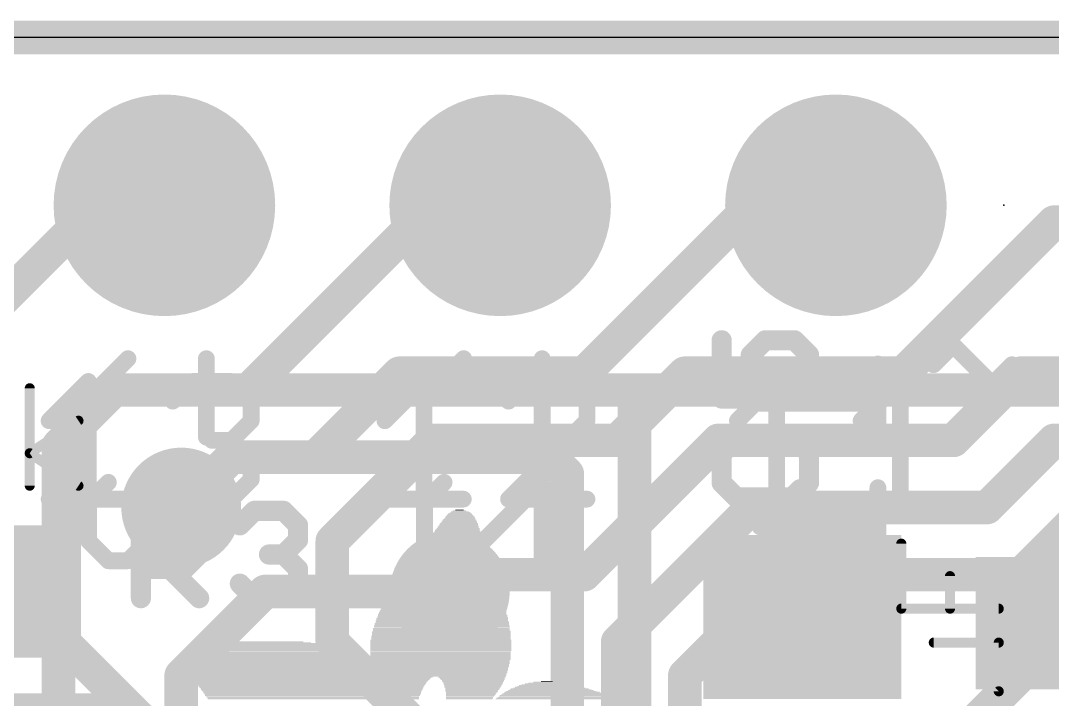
# Model space of a CAD drawing. Extents: x -4.5 to 52.1, y -1.8 to 26.3.
# Drawn here: x 23.04 to 30.85, y 17.85 to 22.99 of the extents above; entities that cross this region are included whole.
import ezdxf

# ---------------------------------------------------------------- set-up
doc = ezdxf.new("R2010")
doc.units = 0
for name, color, linetype in [('1', 12, 'CONTINUOUS'), ('16', 132, 'CONTINUOUS'), ('17', 110, 'CONTINUOUS'), ('18', 110, 'CONTINUOUS'), ('20', 53, 'CONTINUOUS'), ('21', 40, 'CONTINUOUS'), ('22', 6, 'CONTINUOUS'), ('23', 40, 'CONTINUOUS'), ('25', 253, 'CONTINUOUS'), ('27', 253, 'CONTINUOUS')]:
    doc.layers.add(name, color=color, linetype=linetype)

# ---------------------------------------------------------------- blocks, each defined once
blk = doc.blocks.new('RECT')
blk.add_solid([(-0.5, -0.5), (0.5, -0.5), (-0.5, 0.5), (0.5, 0.5)])
blk = doc.blocks.new('ROUNDP')
at = {"const_width": 0.5}
blk.add_lwpolyline([(0, -0.25, 1), (0, 0.25, 1), (0, -0.25)], format="xyb", dxfattribs=at)
blk = doc.blocks.new('ROUNDV')
at = {"const_width": 0.5}
blk.add_lwpolyline([(0, -0.25, 1), (0, 0.25, 1), (0, -0.25)], format="xyb", dxfattribs=at)

msp = doc.modelspace()

# ---------------------------------------------------------------- linework, layer by layer
at = {"layer": '1', "const_width": 0.254}
for points in [[(48.26, 22.86), (0, 22.86)], [(23.329, 19.773), (23.749, 20.193)], [(23.749, 20.193), (27.686, 20.193)], [(27.686, 20.193), (27.686, 15.875)], [(27.686, 20.193), (33.655, 20.193)], [(23.329, 18.669), (23.329, 19.773)], [(24.638, 19.685), (24.257, 19.304)], [(27.051, 19.685), (24.638, 19.685)], [(27.178, 19.558), (27.051, 19.685)], [(27.178, 15.621), (27.178, 19.558)], [(22.948, 18.669), (23.329, 18.669)], [(23.329, 18.669), (23.329, 17.399)], [(24.257, 18.034), (24.892, 18.669)], [(24.892, 18.669), (26.289, 18.669)], [(24.257, 17.018), (24.257, 18.034)]]:
    msp.add_lwpolyline(points, dxfattribs=at)
at = {"layer": '1', "const_width": 0.127}
for points in [[(23.749, 20.2565, 1), (23.749, 20.1295)], [(23.7939, 20.1481, 1), (23.7041, 20.2379)], [(27.7495, 20.193, 1), (27.6225, 20.193)], [(27.686, 20.2565, 1), (27.686, 20.1295)], [(27.686, 20.1295, 1), (27.686, 20.2565)], [(23.3925, 19.773, 1), (23.2655, 19.773)], [(23.2841, 19.8179, 1), (23.3739, 19.7281)], [(24.638, 19.7485, 1), (24.638, 19.6215)], [(24.6829, 19.6401, 1), (24.5931, 19.7299)], [(27.0959, 19.7299, 1), (27.0061, 19.6401)], [(27.051, 19.6215, 1), (27.051, 19.7485)], [(27.2415, 19.558, 1), (27.1145, 19.558)], [(27.1331, 19.5131, 1), (27.2229, 19.6029)], [(24.2121, 19.3489, 1), (24.3019, 19.2591)], [(23.3925, 18.669, 1), (23.2655, 18.669)], [(23.2655, 18.669, 1), (23.3925, 18.669)], [(23.329, 18.6055, 1), (23.329, 18.7325)], [(24.892, 18.7325, 1), (24.892, 18.6055)], [(24.9369, 18.6241, 1), (24.8471, 18.7139)], [(26.289, 18.6055, 1), (26.289, 18.7325)], [(24.3205, 18.034, 1), (24.1935, 18.034)], [(24.2121, 18.0789, 1), (24.3019, 17.9891)]]:
    msp.add_lwpolyline(points, format="xyb", dxfattribs=at)
at = {"layer": '16', "const_width": 0.254}
for points in [[(0, 22.86), (48.26, 22.86)], [(22.098, 20.066), (23.622, 21.59)], [(23.622, 21.59), (24.13, 21.59)], [(26.162, 21.59), (24.765, 20.193)], [(26.67, 21.59), (26.162, 21.59)], [(27.305, 20.32), (28.575, 21.59)], [(28.575, 21.59), (29.21, 21.59)], [(29.718, 20.32), (30.861, 21.463)], [(30.861, 21.463), (31.623, 21.463)], [(25.273, 19.685), (25.908, 20.32)], [(25.908, 20.32), (27.305, 20.32)], [(27.559, 19.812), (28.067, 20.32)], [(28.067, 20.32), (29.718, 20.32)], [(30.607, 20.32), (30.099, 19.812)], [(34.798, 20.32), (30.607, 20.32)], [(23.749, 20.193), (23.368, 19.812)], [(24.765, 20.193), (23.749, 20.193)], [(23.368, 19.812), (23.368, 18.288)], [(25.4, 19.05), (26.162, 19.812)], [(26.162, 19.812), (27.559, 19.812)], [(28.321, 19.812), (27.305, 18.796)], [(30.099, 19.812), (28.321, 19.812)], [(30.353, 19.304), (30.861, 19.812)], [(30.861, 19.812), (35.052, 19.812)], [(24.257, 19.304), (24.638, 19.685)], [(24.638, 19.685), (25.273, 19.685)], [(28.575, 19.304), (27.559, 18.288)], [(28.575, 19.304), (30.353, 19.304)], [(30.607, 18.796), (31.115, 19.304)], [(25.4, 18.288), (25.4, 19.05)], [(26.416, 18.796), (26.289, 18.669)], [(27.305, 18.796), (26.416, 18.796)], [(28.067, 18.034), (28.829, 18.796)], [(28.829, 18.796), (30.607, 18.796)], [(30.226, 17.653), (31.369, 18.796)], [(23.368, 18.288), (24.13, 17.526)], [(26.289, 17.399), (25.4, 18.288)], [(27.559, 18.288), (27.559, 14.478)], [(28.067, 18.034), (28.067, 14.224)]]:
    msp.add_lwpolyline(points, dxfattribs=at)
at = {"layer": '16', "const_width": 0.127}
for points in [[(23.622, 21.6535, 1), (23.622, 21.5265)], [(23.6669, 21.5451, 1), (23.5771, 21.6349)], [(24.13, 21.5265, 1), (24.13, 21.6535)], [(26.162, 21.6535, 1), (26.162, 21.5265)], [(26.2069, 21.5451, 1), (26.1171, 21.6349)], [(26.67, 21.5265, 1), (26.67, 21.6535)], [(28.575, 21.6535, 1), (28.575, 21.5265)], [(28.6199, 21.5451, 1), (28.5301, 21.6349)], [(29.21, 21.5265, 1), (29.21, 21.6535)], [(30.861, 21.5265, 1), (30.861, 21.3995)], [(30.9059, 21.4181, 1), (30.8161, 21.5079)], [(25.908, 20.3835, 1), (25.908, 20.2565)], [(25.9529, 20.2751, 1), (25.8631, 20.3649)], [(27.2601, 20.3649, 1), (27.3499, 20.2751)], [(27.305, 20.2565, 1), (27.305, 20.3835)], [(28.067, 20.3835, 1), (28.067, 20.2565)], [(28.1119, 20.2751, 1), (28.0221, 20.3649)], [(29.6731, 20.3649, 1), (29.7629, 20.2751)], [(29.718, 20.2565, 1), (29.718, 20.3835)], [(30.607, 20.3835, 1), (30.607, 20.2565)], [(30.6519, 20.2751, 1), (30.5621, 20.3649)], [(23.749, 20.2565, 1), (23.749, 20.1295)], [(23.7939, 20.1481, 1), (23.7041, 20.2379)], [(24.7201, 20.2379, 1), (24.8099, 20.1481)], [(24.765, 20.1295, 1), (24.765, 20.2565)], [(23.4315, 19.812, 1), (23.3045, 19.812)], [(23.3231, 19.8569, 1), (23.4129, 19.7671)], [(26.162, 19.8755, 1), (26.162, 19.7485)], [(26.2069, 19.7671, 1), (26.1171, 19.8569)], [(27.5141, 19.8569, 1), (27.6039, 19.7671)], [(27.559, 19.7485, 1), (27.559, 19.8755)], [(28.321, 19.8755, 1), (28.321, 19.7485)], [(28.3659, 19.7671, 1), (28.2761, 19.8569)], [(30.0541, 19.8569, 1), (30.1439, 19.7671)], [(30.099, 19.7485, 1), (30.099, 19.8755)], [(30.861, 19.8755, 1), (30.861, 19.7485)], [(30.9059, 19.7671, 1), (30.8161, 19.8569)], [(24.638, 19.7485, 1), (24.638, 19.6215)], [(24.6829, 19.6401, 1), (24.5931, 19.7299)], [(25.2281, 19.7299, 1), (25.3179, 19.6401)], [(25.273, 19.6215, 1), (25.273, 19.7485)], [(24.2121, 19.3489, 1), (24.3019, 19.2591)], [(28.575, 19.3675, 1), (28.575, 19.2405)], [(28.6199, 19.2591, 1), (28.5301, 19.3489)], [(30.3081, 19.3489, 1), (30.3979, 19.2591)], [(30.353, 19.2405, 1), (30.353, 19.3675)], [(25.4635, 19.05, 1), (25.3365, 19.05)], [(25.3551, 19.0949, 1), (25.4449, 19.0051)], [(26.416, 18.8595, 1), (26.416, 18.7325)], [(26.4609, 18.7511, 1), (26.3711, 18.8409)], [(27.2601, 18.8409, 1), (27.3499, 18.7511)], [(27.305, 18.7325, 1), (27.305, 18.8595)], [(28.829, 18.8595, 1), (28.829, 18.7325)], [(28.8739, 18.7511, 1), (28.7841, 18.8409)], [(30.5621, 18.8409, 1), (30.6519, 18.7511)], [(30.607, 18.7325, 1), (30.607, 18.8595)], [(26.2441, 18.7139, 1), (26.3339, 18.6241)], [(23.4129, 18.3329, 1), (23.3231, 18.2431)], [(23.3045, 18.288, 1), (23.4315, 18.288)], [(25.4449, 18.3329, 1), (25.3551, 18.2431)], [(25.3365, 18.288, 1), (25.4635, 18.288)], [(27.6225, 18.288, 1), (27.4955, 18.288)], [(27.5141, 18.3329, 1), (27.6039, 18.2431)], [(28.1305, 18.034, 1), (28.0035, 18.034)], [(28.0221, 18.0789, 1), (28.1119, 17.9891)]]:
    msp.add_lwpolyline(points, format="xyb", dxfattribs=at)
at = {"layer": '20'}
msp.add_line((48.26, 22.86), (2.54, 22.86), dxfattribs=at)
at = {"layer": '21', "const_width": 0.127}
for points in [[(29.9487, 20.3843), (30.097, 20.5326)], [(30.097, 20.5326), (30.3936, 20.236)], [(30.3936, 20.236), (30.5419, 20.3843)], [(23.258, 19.9607), (23.5546, 20.2573)], [(23.5546, 20.2573), (23.5546, 19.3675)], [(24.1935, 20.109), (24.3418, 20.2573)], [(24.3418, 20.2573), (24.6384, 20.2573)], [(24.6384, 20.2573), (24.7867, 20.109)], [(25.798, 19.9607), (26.0946, 20.2573)], [(26.0946, 20.2573), (26.0946, 19.3675)], [(26.8818, 20.2573), (26.7335, 20.109)], [(27.1784, 20.2573), (26.8818, 20.2573)], [(27.3267, 20.109), (27.1784, 20.2573)], [(28.465, 19.9607), (28.7616, 20.2573)], [(28.7616, 20.2573), (28.7616, 19.3675)], [(29.4005, 19.9607), (29.6971, 20.2573)], [(29.6971, 20.2573), (29.6971, 19.3675)], [(24.7867, 20.109), (24.7867, 19.9607)], [(27.3267, 19.9607), (27.3267, 20.109)], [(24.7867, 19.9607), (24.6384, 19.8124)], [(26.7335, 19.3675), (27.3267, 19.9607)], [(24.6384, 19.8124), (24.4901, 19.8124)], [(24.6384, 19.8124), (24.7867, 19.6641)], [(24.7867, 19.6641), (24.7867, 19.5158)], [(24.3418, 19.3675), (24.1935, 19.5158)], [(24.7867, 19.5158), (24.6384, 19.3675)], [(23.258, 19.3675), (23.8512, 19.3675)], [(24.6384, 19.3675), (24.3418, 19.3675)], [(25.798, 19.3675), (26.3912, 19.3675)], [(27.3267, 19.3675), (26.7335, 19.3675)], [(28.465, 19.3675), (29.0582, 19.3675)], [(29.4005, 19.3675), (29.9937, 19.3675)]]:
    msp.add_lwpolyline(points, dxfattribs=at)
at = {"layer": '21', "const_width": 0.0635}
for points in [[(30.1195, 20.555, 1), (30.0746, 20.5101)], [(30.1195, 20.5101, 1), (30.0746, 20.555)], [(29.9263, 20.4067, 1), (29.9712, 20.3618)], [(30.5644, 20.3618, 1), (30.5195, 20.4067)], [(23.5863, 20.2573, 1), (23.5228, 20.2573)], [(23.577, 20.2348, 1), (23.5321, 20.2797)], [(24.3418, 20.289, 1), (24.3418, 20.2255)], [(24.3642, 20.2348, 1), (24.3193, 20.2797)], [(24.6608, 20.2797, 1), (24.6159, 20.2348)], [(24.6384, 20.2255, 1), (24.6384, 20.289)], [(26.1263, 20.2573, 1), (26.0628, 20.2573)], [(26.117, 20.2348, 1), (26.0721, 20.2797)], [(26.8818, 20.289, 1), (26.8818, 20.2255)], [(26.9042, 20.2348, 1), (26.8593, 20.2797)], [(27.2008, 20.2797, 1), (27.1559, 20.2348)], [(27.1784, 20.2255, 1), (27.1784, 20.289)], [(28.7933, 20.2573, 1), (28.7298, 20.2573)], [(28.784, 20.2348, 1), (28.7391, 20.2797)], [(29.7288, 20.2573, 1), (29.6653, 20.2573)], [(29.7195, 20.2348, 1), (29.6746, 20.2797)], [(30.3712, 20.2584, 1), (30.4161, 20.2135)], [(30.3712, 20.2135, 1), (30.4161, 20.2584)], [(24.171, 20.1314, 1), (24.216, 20.0865)], [(24.8184, 20.109, 1), (24.7549, 20.109)], [(24.7642, 20.0865, 1), (24.8091, 20.1314)], [(26.711, 20.1314, 1), (26.756, 20.0865)], [(27.3584, 20.109, 1), (27.2949, 20.109)], [(27.3042, 20.0865, 1), (27.3491, 20.1314)], [(23.2355, 19.9831, 1), (23.2804, 19.9382)], [(24.7549, 19.9607, 1), (24.8184, 19.9607)], [(24.8091, 19.9382, 1), (24.7642, 19.9831)], [(25.7755, 19.9831, 1), (25.8204, 19.9382)], [(27.2949, 19.9607, 1), (27.3584, 19.9607)], [(27.3491, 19.9382, 1), (27.3042, 19.9831)], [(28.4425, 19.9831, 1), (28.4874, 19.9382)], [(29.378, 19.9831, 1), (29.423, 19.9382)], [(24.4901, 19.8441, 1), (24.4901, 19.7806)], [(24.6608, 19.8348, 1), (24.6159, 19.7899)], [(24.6159, 19.8348, 1), (24.6608, 19.7899)], [(24.6384, 19.7806, 1), (24.6384, 19.8441)], [(24.8184, 19.6641, 1), (24.7549, 19.6641)], [(24.7642, 19.6416, 1), (24.8091, 19.6865)], [(24.216, 19.5382, 1), (24.171, 19.4933)], [(24.7549, 19.5158, 1), (24.8184, 19.5158)], [(24.8091, 19.4933, 1), (24.7642, 19.5382)], [(23.258, 19.3992, 1), (23.258, 19.3358)], [(23.5228, 19.3675, 1), (23.5863, 19.3675)], [(23.8512, 19.3358, 1), (23.8512, 19.3992)], [(24.3418, 19.3992, 1), (24.3418, 19.3358)], [(24.3193, 19.345, 1), (24.3642, 19.39)], [(24.6159, 19.39, 1), (24.6608, 19.345)], [(24.6384, 19.3358, 1), (24.6384, 19.3992)], [(25.798, 19.3992, 1), (25.798, 19.3358)], [(26.0628, 19.3675, 1), (26.1263, 19.3675)], [(26.3912, 19.3358, 1), (26.3912, 19.3992)], [(26.711, 19.39, 1), (26.756, 19.345)], [(26.7335, 19.3992, 1), (26.7335, 19.3358)], [(27.3267, 19.3358, 1), (27.3267, 19.3992)], [(28.465, 19.3992, 1), (28.465, 19.3358)], [(28.7298, 19.3675, 1), (28.7933, 19.3675)], [(29.0582, 19.3358, 1), (29.0582, 19.3992)], [(29.4005, 19.3992, 1), (29.4005, 19.3358)], [(29.6653, 19.3675, 1), (29.7288, 19.3675)], [(29.9937, 19.3358, 1), (29.9937, 19.3992)]]:
    msp.add_lwpolyline(points, format="xyb", dxfattribs=at)
at = {"layer": '22', "const_width": 0.127}
for points in [[(23.8543, 20.43), (23.5577, 20.1334)], [(24.4475, 20.43), (24.4475, 19.8368)], [(26.3943, 20.43), (26.0977, 20.1334)], [(26.9875, 20.43), (26.9875, 19.8368)], [(28.9343, 20.3898), (28.6377, 20.0932)], [(29.5275, 20.3898), (29.5275, 19.7966)], [(23.5577, 20.1334), (24.4475, 20.1334)], [(26.0977, 20.1334), (26.9875, 20.1334)], [(28.6377, 20.0932), (29.5275, 20.0932)], [(23.706, 19.4945), (23.5577, 19.3462)], [(24.4475, 19.3462), (24.2992, 19.4945)], [(26.0977, 19.3462), (26.246, 19.4945)], [(26.9875, 19.4945), (26.3943, 18.9013)], [(26.9875, 18.9013), (26.9875, 19.4945)], [(28.9343, 19.4543), (28.6377, 19.1577)], [(29.5275, 19.4543), (29.5275, 18.8611)], [(23.5577, 19.3462), (23.5577, 19.0496)], [(24.4475, 19.0496), (24.4475, 19.3462)], [(26.0977, 19.0496), (26.0977, 19.3462)], [(24.0026, 19.0496), (24.0026, 19.1979)], [(28.6377, 19.1577), (29.5275, 19.1577)], [(23.5577, 19.0496), (23.706, 18.9013)], [(23.8543, 18.9013), (24.0026, 19.0496)], [(24.0026, 19.0496), (24.1509, 18.9013)], [(24.2992, 18.9013), (24.4475, 19.0496)], [(26.246, 18.9013), (26.0977, 19.0496)], [(23.706, 18.9013), (23.8543, 18.9013)], [(24.1509, 18.9013), (24.2992, 18.9013)], [(26.3943, 18.9013), (26.246, 18.9013)], [(28.6377, 18.5187), (28.4894, 18.3705)], [(28.4894, 18.3705), (28.786, 18.0739)], [(28.786, 18.0739), (28.6377, 17.9256)]]:
    msp.add_lwpolyline(points, dxfattribs=at)
at = {"layer": '22', "const_width": 0.0635}
for points in [[(23.8768, 20.4076, 1), (23.8319, 20.4525)], [(24.4793, 20.43, 1), (24.4158, 20.43)], [(26.4168, 20.4076, 1), (26.3719, 20.4525)], [(27.0192, 20.43, 1), (26.9558, 20.43)], [(28.9568, 20.3673, 1), (28.9119, 20.4122)], [(29.5592, 20.3898, 1), (29.4958, 20.3898)], [(23.5577, 20.1652, 1), (23.5577, 20.1017)], [(23.5353, 20.1559, 1), (23.5802, 20.111)], [(24.4475, 20.1017, 1), (24.4475, 20.1652)], [(26.0977, 20.1652, 1), (26.0977, 20.1017)], [(26.0753, 20.1559, 1), (26.1202, 20.111)], [(26.9875, 20.1017, 1), (26.9875, 20.1652)], [(28.6377, 20.1249, 1), (28.6377, 20.0614)], [(28.6153, 20.1156, 1), (28.6602, 20.0707)], [(29.5275, 20.0614, 1), (29.5275, 20.1249)], [(24.4158, 19.8368, 1), (24.4793, 19.8368)], [(26.9558, 19.8368, 1), (27.0192, 19.8368)], [(29.4958, 19.7966, 1), (29.5592, 19.7966)], [(23.7285, 19.472, 1), (23.6836, 19.517)], [(24.3217, 19.517, 1), (24.2768, 19.472)], [(26.2685, 19.472, 1), (26.2236, 19.517)], [(27.0192, 19.4945, 1), (26.9558, 19.4945)], [(27.01, 19.472, 1), (26.965, 19.517)], [(28.9568, 19.4318, 1), (28.9119, 19.4767)], [(29.5592, 19.4543, 1), (29.4958, 19.4543)], [(23.5895, 19.3462, 1), (23.526, 19.3462)], [(23.5353, 19.3687, 1), (23.5802, 19.3238)], [(24.4793, 19.3462, 1), (24.4158, 19.3462)], [(24.425, 19.3238, 1), (24.47, 19.3687)], [(26.1295, 19.3462, 1), (26.066, 19.3462)], [(26.0753, 19.3687, 1), (26.1202, 19.3238)], [(24.0344, 19.1979, 1), (23.9709, 19.1979)], [(28.6377, 19.1894, 1), (28.6377, 19.1259)], [(28.6153, 19.1801, 1), (28.6602, 19.1352)], [(29.5275, 19.1259, 1), (29.5275, 19.1894)], [(23.526, 19.0496, 1), (23.5895, 19.0496)], [(23.5802, 19.0721, 1), (23.5353, 19.0272)], [(24.0251, 19.0721, 1), (23.9802, 19.0272)], [(23.9709, 19.0496, 1), (24.0344, 19.0496)], [(24.0251, 19.0272, 1), (23.9802, 19.0721)], [(24.4158, 19.0496, 1), (24.4793, 19.0496)], [(24.47, 19.0272, 1), (24.425, 19.0721)], [(26.066, 19.0496, 1), (26.1295, 19.0496)], [(26.1202, 19.0721, 1), (26.0753, 19.0272)], [(23.706, 18.9331, 1), (23.706, 18.8696)], [(23.6836, 18.8789, 1), (23.7285, 18.9238)], [(23.8319, 18.9238, 1), (23.8768, 18.8789)], [(23.8543, 18.8696, 1), (23.8543, 18.9331)], [(24.1509, 18.9331, 1), (24.1509, 18.8696)], [(24.1285, 18.8789, 1), (24.1734, 18.9238)], [(24.2768, 18.9238, 1), (24.3217, 18.8789)], [(24.2992, 18.8696, 1), (24.2992, 18.9331)], [(26.246, 18.9331, 1), (26.246, 18.8696)], [(26.2236, 18.8789, 1), (26.2685, 18.9238)], [(26.3719, 18.9238, 1), (26.4168, 18.8789)], [(26.3943, 18.8696, 1), (26.3943, 18.9331)], [(26.9558, 18.9013, 1), (27.0192, 18.9013)], [(29.4958, 18.8611, 1), (29.5592, 18.8611)], [(28.6602, 18.4963, 1), (28.6153, 18.5412)], [(28.5119, 18.3929, 1), (28.467, 18.348)], [(28.467, 18.3929, 1), (28.5119, 18.348)], [(28.8085, 18.0514, 1), (28.7636, 18.0963)], [(28.7636, 18.0514, 1), (28.8085, 18.0963)], [(28.6153, 17.948, 1), (28.6602, 17.9031)]]:
    msp.add_lwpolyline(points, format="xyb", dxfattribs=at)
at = {"layer": '23'}
msp.add_point((30.48, 21.59), dxfattribs=at)
at = {"layer": '25', "const_width": 0.1524}
for points in [[(28.3458, 20.5693), (28.3458, 20.1286)], [(28.5662, 20.4591), (28.6763, 20.5693)], [(28.6763, 20.5693), (28.8966, 20.5693)], [(28.8966, 20.5693), (29.0068, 20.4591)], [(28.5662, 20.3489), (28.5662, 20.4591)], [(29.0068, 20.4591), (29.0068, 20.2388)], [(28.6763, 20.1286), (28.5662, 20.3489)], [(29.0068, 20.2388), (28.8966, 20.1286)], [(28.3458, 20.1286), (28.6763, 20.1286)], [(28.456, 19.8208), (28.3458, 19.7107)], [(29.0068, 19.7107), (28.8966, 19.8208)], [(28.3458, 19.7107), (28.3458, 19.4904)], [(29.0068, 19.4904), (29.0068, 19.7107)], [(28.3458, 19.4904), (28.456, 19.3802)], [(28.8966, 19.3802), (29.0068, 19.4904)], [(28.456, 19.3802), (28.8966, 19.3802)], [(23.9522, 18.6182), (23.9522, 19.2792)], [(23.9522, 19.2792), (24.2827, 19.2792)], [(24.2827, 19.2792), (24.3928, 19.169)], [(24.7006, 19.169), (24.8108, 19.2792)], [(24.8108, 19.2792), (25.0311, 19.2792)], [(25.0311, 19.2792), (25.1413, 19.169)], [(24.3928, 19.169), (24.3928, 18.9487)], [(25.1413, 19.169), (25.1413, 19.0588)], [(25.1413, 19.0588), (25.0311, 18.9487)], [(24.3928, 18.9487), (24.2827, 18.8385)], [(25.0311, 18.9487), (24.9209, 18.9487)], [(25.0311, 18.9487), (25.1413, 18.8385)], [(24.2827, 18.8385), (23.9522, 18.8385)], [(24.1725, 18.8385), (24.3928, 18.6182)], [(25.1413, 18.8385), (25.1413, 18.7284)], [(24.8108, 18.6182), (24.7006, 18.7284)], [(25.1413, 18.7284), (25.0311, 18.6182)], [(25.0311, 18.6182), (24.8108, 18.6182)]]:
    msp.add_lwpolyline(points, dxfattribs=at)
at = {"layer": '25', "const_width": 0.0762}
for points in [[(28.3839, 20.5693, 1), (28.3077, 20.5693)], [(28.6763, 20.6074, 1), (28.6763, 20.5312)], [(28.7033, 20.5423, 1), (28.6494, 20.5962)], [(28.9236, 20.5962, 1), (28.8697, 20.5423)], [(28.8966, 20.5312, 1), (28.8966, 20.6074)], [(28.6043, 20.4591, 1), (28.5281, 20.4591)], [(29.0449, 20.4591, 1), (28.9687, 20.4591)], [(28.5392, 20.486, 1), (28.5931, 20.4322)], [(28.9799, 20.4322, 1), (29.0337, 20.486)], [(28.6002, 20.366, 1), (28.5321, 20.3319)], [(28.5281, 20.3489, 1), (28.6043, 20.3489)], [(29.0337, 20.2118, 1), (28.9799, 20.2657)], [(28.9687, 20.2388, 1), (29.0449, 20.2388)], [(28.3458, 20.1667, 1), (28.3458, 20.0905)], [(28.3077, 20.1286, 1), (28.3839, 20.1286)], [(28.6422, 20.1116, 1), (28.7104, 20.1457)], [(28.6763, 20.0905, 1), (28.6763, 20.1667)], [(28.8697, 20.1556, 1), (28.9236, 20.1017)], [(28.4829, 19.7939, 1), (28.4291, 19.8478)], [(28.9236, 19.8478, 1), (28.8697, 19.7939)], [(28.3839, 19.7107, 1), (28.3077, 19.7107)], [(28.3189, 19.7376, 1), (28.3728, 19.6837)], [(29.0449, 19.7107, 1), (28.9687, 19.7107)], [(28.9799, 19.6837, 1), (29.0337, 19.7376)], [(28.3728, 19.5173, 1), (28.3189, 19.4634)], [(28.3077, 19.4904, 1), (28.3839, 19.4904)], [(28.9687, 19.4904, 1), (29.0449, 19.4904)], [(29.0337, 19.4634, 1), (28.9799, 19.5173)], [(28.456, 19.4183, 1), (28.456, 19.3421)], [(28.4291, 19.3533, 1), (28.4829, 19.4071)], [(28.8697, 19.4071, 1), (28.9236, 19.3533)], [(28.8966, 19.3421, 1), (28.8966, 19.4183)], [(23.9903, 19.2792, 1), (23.9141, 19.2792)], [(23.9522, 19.3173, 1), (23.9522, 19.2411)], [(24.3096, 19.3061, 1), (24.2557, 19.2522)], [(24.2827, 19.2411, 1), (24.2827, 19.3173)], [(24.8108, 19.3173, 1), (24.8108, 19.2411)], [(24.8377, 19.2522, 1), (24.7838, 19.3061)], [(25.058, 19.3061, 1), (25.0042, 19.2522)], [(25.0311, 19.2411, 1), (25.0311, 19.3173)], [(24.4309, 19.169, 1), (24.3547, 19.169)], [(24.3659, 19.1421, 1), (24.4198, 19.1959)], [(24.6737, 19.1959, 1), (24.7276, 19.1421)], [(25.1794, 19.169, 1), (25.1032, 19.169)], [(25.1143, 19.1421, 1), (25.1682, 19.1959)], [(25.1682, 19.0319, 1), (25.1143, 19.0858)], [(25.1032, 19.0588, 1), (25.1794, 19.0588)], [(24.3547, 18.9487, 1), (24.4309, 18.9487)], [(24.4198, 18.9217, 1), (24.3659, 18.9756)], [(24.9209, 18.9868, 1), (24.9209, 18.9106)], [(25.058, 18.9756, 1), (25.0042, 18.9217)], [(25.0042, 18.9756, 1), (25.058, 18.9217)], [(25.0311, 18.9106, 1), (25.0311, 18.9868)], [(23.9522, 18.8766, 1), (23.9522, 18.8004)], [(24.1995, 18.8655, 1), (24.1456, 18.8116)], [(24.2557, 18.8655, 1), (24.3096, 18.8116)], [(24.2827, 18.8004, 1), (24.2827, 18.8766)], [(25.1794, 18.8385, 1), (25.1032, 18.8385)], [(25.1143, 18.8116, 1), (25.1682, 18.8655)], [(24.7276, 18.7553, 1), (24.6737, 18.7014)], [(25.1032, 18.7284, 1), (25.1794, 18.7284)], [(25.1682, 18.7014, 1), (25.1143, 18.7553)], [(23.9141, 18.6182, 1), (23.9903, 18.6182)], [(24.3659, 18.5913, 1), (24.4198, 18.6451)], [(24.8108, 18.6563, 1), (24.8108, 18.5801)], [(24.7838, 18.5913, 1), (24.8377, 18.6451)], [(25.0042, 18.6451, 1), (25.058, 18.5913)], [(25.0311, 18.5801, 1), (25.0311, 18.6563)]]:
    msp.add_lwpolyline(points, format="xyb", dxfattribs=at)
at = {"layer": '27', "const_width": 0.0762}
for points in [[(23.1113, 19.4691), (23.1113, 20.2063)], [(23.1113, 19.7148), (23.48, 19.9606)], [(23.48, 19.4691), (23.1113, 19.7148)], [(29.7047, 18.5393), (29.7047, 19.0308)], [(30.0733, 18.5393), (30.0733, 18.7851)], [(30.4419, 18.5393), (29.7047, 18.5393)], [(30.4419, 18.2824), (29.9504, 18.2824)], [(30.4419, 17.9138), (30.4419, 18.2824)], [(30.319, 17.7909), (30.4419, 17.9138)]]:
    msp.add_lwpolyline(points, dxfattribs=at)
at = {"layer": '27', "const_width": 0.0381}
for points in [[(23.1304, 20.2063, 1), (23.0923, 20.2063)], [(23.4905, 19.9447, 1), (23.4694, 19.9764)], [(23.1219, 19.7307, 1), (23.1008, 19.699)], [(23.1008, 19.7307, 1), (23.1219, 19.699)], [(23.0923, 19.4691, 1), (23.1304, 19.4691)], [(23.4694, 19.4532, 1), (23.4905, 19.485)], [(29.7237, 19.0308, 1), (29.6856, 19.0308)], [(30.0923, 18.7851, 1), (30.0542, 18.7851)], [(29.7047, 18.5584, 1), (29.7047, 18.5203)], [(30.4419, 18.5203, 1), (30.4419, 18.5584)], [(29.6856, 18.5393, 1), (29.7237, 18.5393)], [(30.0542, 18.5393, 1), (30.0923, 18.5393)], [(29.9504, 18.3015, 1), (29.9504, 18.2634)], [(30.461, 18.2824, 1), (30.4229, 18.2824)], [(30.4419, 18.2634, 1), (30.4419, 18.3015)], [(30.4554, 17.9003, 1), (30.4284, 17.9273)], [(30.4229, 17.9138, 1), (30.461, 17.9138)]]:
    msp.add_lwpolyline(points, format="xyb", dxfattribs=at)

# ---------------------------------------------------------------- block references
at = {"layer": '1'}
for p, xscale in [((22.948, 18.669), 1.1), ((31.016, 18.43), 1.5)]:
    msp.add_blockref('RECT', p, dxfattribs=dict(at, xscale=xscale))
at = {"layer": '1', "xscale": 1.24, "yscale": 1.5, "rotation": 90}
msp.add_blockref('RECT', (28.956, 18.476), dxfattribs=at)
at = {"layer": '1', "xscale": 1.1, "rotation": 180}
msp.add_blockref('RECT', (23.329, 17.399), dxfattribs=at)
at = {"layer": '17', "xscale": 1.6764, "yscale": 1.6764, "rotation": 90}
for p in [(24.13, 21.59), (24.13, 21.59), (26.67, 21.59), (26.67, 21.59), (29.21, 21.59), (29.21, 21.59)]:
    msp.add_blockref('ROUNDP', p, dxfattribs=at)
at = {"layer": '18', "xscale": 0.9064, "yscale": 0.9064}
for p in [(24.257, 19.304), (24.257, 19.304), (26.289, 18.669), (26.289, 18.669)]:
    msp.add_blockref('ROUNDV', p, dxfattribs=at)
at = {"layer": '21'}
for p, xscale, yscale in [((26.362, 19.2786), 0.1016, 0.0064), ((26.362, 19.285), 0.0635, 0.0063), ((26.3589, 19.2024), 0.2603, 0.0064), ((26.362, 19.2088), 0.254, 0.0063), ((26.362, 19.2151), 0.2413, 0.0064), ((26.3652, 19.2215), 0.235, 0.0063), ((26.3652, 19.2341), 0.2222, 0.0063), ((26.3652, 19.2278), 0.2222, 0.0064), ((26.3652, 19.2405), 0.2096, 0.0064), ((26.3652, 19.2469), 0.1968, 0.0063), ((26.3652, 19.2532), 0.1842, 0.0064), ((26.3652, 19.2596), 0.1714, 0.0063), ((26.3684, 19.2659), 0.1524, 0.0064), ((26.3652, 19.2722), 0.1334, 0.0063), ((26.3462, 19.1198), 0.3493, 0.0063), ((26.3462, 19.1326), 0.3365, 0.0063), ((26.3494, 19.1262), 0.3429, 0.0064), ((26.3493, 19.1389), 0.3302, 0.0064), ((26.3525, 19.1453), 0.3238, 0.0063), ((26.3525, 19.1579), 0.3112, 0.0063), ((26.3525, 19.1516), 0.3112, 0.0064), ((26.3557, 19.1643), 0.3048, 0.0064), ((26.3557, 19.177), 0.2921, 0.0064), ((26.3557, 19.1707), 0.2921, 0.0063), ((26.3589, 19.1834), 0.2857, 0.0063), ((26.3589, 19.1897), 0.2731, 0.0064), ((26.362, 19.196), 0.2667, 0.0063), ((26.3303, 19.0436), 0.4318, 0.0063), ((26.3302, 19.05), 0.4191, 0.0064), ((26.3335, 19.0627), 0.4127, 0.0064), ((26.3335, 19.0564), 0.4127, 0.0063), ((26.3366, 19.0691), 0.4064, 0.0063), ((26.3367, 19.0754), 0.3937, 0.0064), ((26.3398, 19.0881), 0.3874, 0.0064), ((26.3398, 19.0817), 0.3874, 0.0063), ((26.3398, 19.0945), 0.3746, 0.0063), ((26.343, 19.1072), 0.3683, 0.0063), ((26.343, 19.1008), 0.3683, 0.0064), ((26.343, 19.1135), 0.3556, 0.0064), ((26.3144, 18.9738), 0.5016, 0.0064), ((26.3176, 18.9674), 0.508, 0.0063), ((26.3176, 18.9802), 0.4953, 0.0063), ((26.3208, 18.9865), 0.4889, 0.0064), ((26.3208, 18.9992), 0.4763, 0.0064), ((26.3208, 18.9929), 0.4763, 0.0063), ((26.3239, 19.0055), 0.4699, 0.0063), ((26.3239, 19.0119), 0.4572, 0.0064), ((26.3271, 19.0246), 0.4508, 0.0064), ((26.3271, 19.0183), 0.4508, 0.0063), ((26.3302, 19.031), 0.4445, 0.0063), ((26.3303, 19.0373), 0.4318, 0.0064), ((26.3017, 18.8912), 0.5906, 0.0063), ((26.3017, 18.8976), 0.5778, 0.0064), ((26.3049, 18.9103), 0.5715, 0.0064), ((26.3049, 18.904), 0.5715, 0.0063), ((26.3049, 18.9167), 0.5588, 0.0063), ((26.3081, 18.9293), 0.5525, 0.0063), ((26.3081, 18.923), 0.5525, 0.0064), ((26.3081, 18.9357), 0.5397, 0.0064), ((26.3112, 18.9421), 0.5334, 0.0063), ((26.3144, 18.9484), 0.527, 0.0064), ((26.3113, 18.9548), 0.5207, 0.0063), ((26.3144, 18.9611), 0.5144, 0.0064), ((26.2858, 18.8087), 0.6731, 0.0064), ((26.2827, 18.815), 0.6667, 0.0063), ((26.2858, 18.8214), 0.6604, 0.0064), ((26.289, 18.8278), 0.654, 0.0063), ((26.289, 18.8405), 0.6414, 0.0063), ((26.289, 18.8341), 0.6414, 0.0064), ((26.2922, 18.8468), 0.635, 0.0064), ((26.2922, 18.8595), 0.6223, 0.0064), ((26.2954, 18.8531), 0.6287, 0.0063), ((26.2954, 18.8659), 0.6159, 0.0063), ((26.2985, 18.8722), 0.6096, 0.0064), ((26.2986, 18.8849), 0.5969, 0.0064), ((26.2986, 18.8786), 0.5969, 0.0063), ((26.27, 18.7325), 0.7557, 0.0064), ((26.27, 18.7388), 0.7429, 0.0063), ((26.2731, 18.7516), 0.7366, 0.0063), ((26.2731, 18.7452), 0.7366, 0.0064), ((26.2732, 18.7579), 0.7239, 0.0064), ((26.2763, 18.7643), 0.7176, 0.0063), ((26.2763, 18.7769), 0.7048, 0.0063), ((26.2795, 18.7706), 0.7112, 0.0064), ((26.2795, 18.7833), 0.6985, 0.0064), ((26.2795, 18.796), 0.6858, 0.0064), ((26.2827, 18.7897), 0.6921, 0.0063), ((26.2827, 18.8024), 0.6795, 0.0063), ((26.2509, 18.6563), 0.8318, 0.0064), ((26.2541, 18.6626), 0.8255, 0.0063), ((26.2573, 18.669), 0.8191, 0.0064), ((26.2573, 18.6817), 0.8065, 0.0064), ((26.2573, 18.6754), 0.8065, 0.0063), ((26.2605, 18.6881), 0.8001, 0.0063), ((26.2636, 18.6944), 0.7938, 0.0064), ((26.2636, 18.7071), 0.781, 0.0064), ((26.2636, 18.7007), 0.781, 0.0063), ((26.2636, 18.7135), 0.7684, 0.0063), ((26.2668, 18.7262), 0.762, 0.0063), ((26.2668, 18.7198), 0.762, 0.0064), ((26.2414, 18.5738), 0.9144, 0.0063), ((26.2414, 18.5864), 0.9017, 0.0063), ((26.2414, 18.5801), 0.9017, 0.0064), ((26.2446, 18.5928), 0.8953, 0.0064), ((26.2446, 18.6055), 0.8827, 0.0064), ((26.2446, 18.5992), 0.8827, 0.0063), ((26.2477, 18.6119), 0.8763, 0.0063), ((26.2477, 18.6245), 0.8636, 0.0063), ((26.2477, 18.6182), 0.8636, 0.0064), ((26.2477, 18.6373), 0.8509, 0.0063), ((26.2509, 18.6309), 0.8572, 0.0064), ((26.2509, 18.6436), 0.8446, 0.0064), ((26.2541, 18.65), 0.8382, 0.0063), ((26.2319, 18.4976), 0.9715, 0.0063), ((26.235, 18.5102), 0.9652, 0.0063), ((26.235, 18.5039), 0.9652, 0.0064), ((26.2351, 18.523), 0.9525, 0.0063), ((26.2382, 18.5166), 0.9588, 0.0064), ((26.235, 18.5357), 0.9398, 0.0063), ((26.2382, 18.5293), 0.9462, 0.0064), ((26.2382, 18.5483), 0.9334, 0.0063), ((26.2382, 18.542), 0.9334, 0.0064), ((26.2382, 18.5611), 0.9208, 0.0063), ((26.2414, 18.5547), 0.9271, 0.0064), ((26.2414, 18.5674), 0.9144, 0.0064), ((26.2287, 18.4277), 1.016, 0.0064), ((26.2287, 18.4214), 1.016, 0.0063), ((26.2287, 18.4468), 1.0033, 0.0063), ((26.2319, 18.4404), 1.0097, 0.0064), ((26.2319, 18.434), 1.0097, 0.0063), ((26.2319, 18.4658), 0.9969, 0.0064), ((26.2319, 18.4595), 0.9969, 0.0063), ((26.2319, 18.4531), 0.9969, 0.0064), ((26.235, 18.4721), 0.9906, 0.0063), ((26.2319, 18.4785), 0.9843, 0.0064), ((26.2351, 18.4912), 0.9779, 0.0064), ((26.2351, 18.4849), 0.9779, 0.0063), ((26.2255, 18.3642), 1.0478, 0.0064), ((26.2255, 18.3578), 1.0478, 0.0063), ((26.2255, 18.3515), 1.0478, 0.0064), ((26.2255, 18.3452), 1.0478, 0.0063), ((26.2255, 18.3896), 1.035, 0.0064), ((26.2255, 18.3833), 1.035, 0.0063), ((26.2255, 18.3769), 1.035, 0.0064), ((26.2287, 18.3706), 1.0414, 0.0063), ((26.2287, 18.4087), 1.0287, 0.0063), ((26.2287, 18.4023), 1.0287, 0.0064), ((26.2287, 18.3959), 1.0287, 0.0063), ((26.2287, 18.415), 1.016, 0.0064), ((24.8285, 18.2626), 1.0096, 0.0064), ((24.8222, 18.269), 0.9715, 0.0063), ((24.8127, 18.2753), 0.9271, 0.0064), ((24.8, 18.2817), 0.8763, 0.0063), ((24.7841, 18.288), 0.7937, 0.0064), ((26.2223, 18.3007), 1.0668, 0.0064), ((26.2223, 18.2944), 1.0668, 0.0063), ((26.2223, 18.288), 1.0668, 0.0064), ((26.2223, 18.2817), 1.0668, 0.0063), ((26.2223, 18.2753), 1.0668, 0.0064), ((26.2223, 18.269), 1.0668, 0.0063), ((26.2223, 18.2626), 1.0668, 0.0064), ((26.2224, 18.3325), 1.0541, 0.0063), ((26.2224, 18.3261), 1.0541, 0.0064), ((26.2224, 18.3198), 1.0541, 0.0063), ((26.2224, 18.3134), 1.0541, 0.0064), ((26.2224, 18.3071), 1.0541, 0.0063), ((26.2255, 18.3388), 1.0478, 0.0064), ((24.8952, 18.1928), 1.2319, 0.0063), ((24.9015, 18.1864), 1.2446, 0.0064), ((24.8793, 18.2118), 1.1874, 0.0064), ((24.892, 18.1991), 1.2128, 0.0064), ((24.8857, 18.2055), 1.2001, 0.0063), ((24.8761, 18.2182), 1.1684, 0.0063), ((24.8635, 18.2309), 1.1303, 0.0063), ((24.8729, 18.2245), 1.1493, 0.0064), ((24.8603, 18.2372), 1.1113, 0.0064), ((24.8444, 18.2499), 1.0668, 0.0064), ((24.8539, 18.2436), 1.0858, 0.0063), ((24.838, 18.2563), 1.0414, 0.0063), ((26.2223, 18.2563), 1.0668, 0.0063), ((26.2223, 18.2499), 1.0668, 0.0064), ((26.2223, 18.2436), 1.0668, 0.0063), ((26.2223, 18.2372), 1.0668, 0.0064), ((26.2223, 18.2309), 1.0668, 0.0063), ((26.2223, 18.2245), 1.0668, 0.0064), ((26.2223, 18.2182), 1.0668, 0.0063), ((26.2192, 18.2118), 1.0605, 0.0064), ((26.2192, 18.2055), 1.0605, 0.0063), ((26.2192, 18.1991), 1.0605, 0.0064), ((26.2192, 18.1928), 1.0605, 0.0063), ((26.2192, 18.1864), 1.0605, 0.0064), ((24.911, 18.1674), 1.2763, 0.0063), ((24.9174, 18.161), 1.289, 0.0064), ((24.9206, 18.1547), 1.2954, 0.0063), ((24.9301, 18.142), 1.3144, 0.0063), ((24.9238, 18.1483), 1.3017, 0.0064), ((24.9047, 18.1801), 1.251, 0.0063), ((24.911, 18.1737), 1.2637, 0.0064), ((24.9365, 18.1356), 1.3145, 0.0064), ((24.9396, 18.1293), 1.3208, 0.0063), ((24.9428, 18.1229), 1.3272, 0.0064), ((24.9459, 18.1166), 1.3335, 0.0063), ((24.9524, 18.1102), 1.3335, 0.0064), ((26.2192, 18.1801), 1.0605, 0.0063), ((26.2192, 18.1737), 1.0605, 0.0064), ((26.2192, 18.1674), 1.0605, 0.0063), ((26.2192, 18.161), 1.0605, 0.0064), ((26.2192, 18.1547), 1.0605, 0.0063), ((26.216, 18.1483), 1.0541, 0.0064), ((26.216, 18.1166), 1.0414, 0.0063), ((26.2192, 18.142), 1.0477, 0.0063), ((26.2192, 18.1356), 1.0477, 0.0064), ((26.2192, 18.1293), 1.0477, 0.0063), ((26.2192, 18.1229), 1.0477, 0.0064), ((26.2192, 18.1102), 1.0351, 0.0064), ((24.9555, 18.1039), 1.3398, 0.0063), ((24.9619, 18.0975), 1.3399, 0.0064), ((24.965, 18.0912), 1.3462, 0.0063), ((24.9714, 18.0848), 1.3462, 0.0064), ((24.9746, 18.0785), 1.3525, 0.0063), ((24.9809, 18.0721), 1.3526, 0.0064), ((24.984, 18.0658), 1.3589, 0.0063), ((24.9905, 18.0594), 1.3589, 0.0064), ((24.9936, 18.0531), 1.3526, 0.0063), ((25, 18.0467), 1.3525, 0.0064), ((25.0032, 18.0404), 1.3589, 0.0063), ((25.0095, 18.034), 1.3589, 0.0064), ((25.0127, 18.0277), 1.3525, 0.0063), ((26.2192, 18.1039), 1.0351, 0.0063), ((26.2192, 18.0975), 1.0351, 0.0064), ((26.216, 18.0912), 1.0287, 0.0063), ((26.216, 18.0658), 1.016, 0.0063), ((26.2192, 18.0848), 1.0223, 0.0064), ((26.2192, 18.0785), 1.0223, 0.0063), ((26.2192, 18.0721), 1.0223, 0.0064), ((26.2192, 18.0594), 1.0097, 0.0064), ((26.2192, 18.0531), 1.0097, 0.0063), ((26.216, 18.0467), 1.0033, 0.0064), ((26.216, 18.0277), 0.9906, 0.0063), ((26.2192, 18.0404), 0.9969, 0.0063), ((26.2192, 18.034), 0.9969, 0.0064), ((25.0159, 18.0213), 1.3589, 0.0064), ((25.0221, 18.015), 1.3589, 0.0063), ((25.0253, 18.0086), 1.3525, 0.0064), ((25.0317, 18.0023), 1.3526, 0.0063), ((25.0349, 17.9959), 1.3589, 0.0064), ((25.0381, 17.9896), 1.3525, 0.0063), ((25.0444, 17.9832), 1.3526, 0.0064), ((25.0476, 17.9769), 1.3589, 0.0063), ((25.0508, 17.9705), 1.3525, 0.0064), ((25.0571, 17.9642), 1.3526, 0.0063), ((25.0634, 17.9578), 1.3525, 0.0064), ((25.0634, 17.9515), 1.3525, 0.0063), ((25.9429, 18.0213), 0.4318, 0.0064), ((25.9366, 18.015), 0.4191, 0.0063), ((25.9366, 18.0086), 0.4064, 0.0064), ((25.9334, 18.0023), 0.4, 0.0063), ((25.9303, 17.9959), 0.3937, 0.0064), ((25.9302, 17.9896), 0.381, 0.0063), ((25.9271, 17.9832), 0.3747, 0.0064), ((25.9239, 17.9769), 0.3683, 0.0063), ((25.9239, 17.9642), 0.3556, 0.0063), ((25.9207, 17.9578), 0.3492, 0.0064), ((25.9271, 17.9705), 0.3619, 0.0064), ((25.9239, 17.9515), 0.3429, 0.0063), ((26.4573, 18.0213), 0.508, 0.0064), ((26.4573, 18.015), 0.4953, 0.0063), ((26.4605, 18.0086), 0.4889, 0.0064), ((26.4636, 18.0023), 0.4826, 0.0063), ((26.4637, 17.9959), 0.4699, 0.0064), ((26.4637, 17.9896), 0.4699, 0.0063), ((26.4636, 17.9832), 0.4572, 0.0064), ((26.4668, 17.9769), 0.4508, 0.0063), ((26.4637, 17.9705), 0.4445, 0.0064), ((26.4637, 17.9642), 0.4445, 0.0063), ((26.4636, 17.9578), 0.4318, 0.0064), ((26.4636, 17.9515), 0.4318, 0.0063), ((27.0383, 17.9515), 0.4762, 0.0063), ((27.0352, 17.9578), 0.4445, 0.0064), ((27.0351, 17.9642), 0.4064, 0.0063), ((27.032, 17.9705), 0.3493, 0.0064), ((27.0288, 17.9769), 0.2921, 0.0063), ((27.0256, 17.9832), 0.2096, 0.0064), ((27.0225, 17.9896), 0.0889, 0.0063), ((25.0698, 17.9451), 1.3526, 0.0064), ((25.0762, 17.9388), 1.3525, 0.0063), ((25.2444, 17.9324), 1.6764, 0.0064), ((25.2444, 17.9261), 1.6764, 0.0063), ((25.2445, 17.9197), 1.6637, 0.0064), ((25.2476, 17.9134), 1.6574, 0.0063), ((25.2476, 17.907), 1.6446, 0.0064), ((25.2476, 17.9007), 1.6446, 0.0063), ((25.2508, 17.8943), 1.6383, 0.0064), ((25.2508, 17.888), 1.6256, 0.0063), ((25.2508, 17.8816), 1.6256, 0.0064), ((25.2508, 17.8753), 1.6129, 0.0063), ((25.9207, 17.9451), 0.3366, 0.0064), ((25.9239, 17.9388), 0.3302, 0.0063), ((26.4605, 17.9451), 0.4255, 0.0064), ((26.4605, 17.9388), 0.4127, 0.0063), ((26.4605, 17.9324), 0.4127, 0.0064), ((26.4573, 17.9261), 0.4064, 0.0063), ((26.4541, 17.9197), 0.4, 0.0064), ((26.4541, 17.9134), 0.4, 0.0063), ((26.4541, 17.907), 0.3874, 0.0064), ((26.4509, 17.9007), 0.381, 0.0063), ((26.4445, 17.8816), 0.3683, 0.0064), ((26.4414, 17.8753), 0.362, 0.0063), ((26.4478, 17.8943), 0.3747, 0.0064), ((26.4478, 17.888), 0.3747, 0.0063), ((27.0891, 17.8753), 0.8572, 0.0063), ((27.0828, 17.8816), 0.8319, 0.0064), ((27.0796, 17.888), 0.8001, 0.0063), ((27.0733, 17.8943), 0.7747, 0.0064), ((27.0669, 17.9007), 0.7366, 0.0063), ((27.0637, 17.907), 0.7176, 0.0064), ((27.0573, 17.9134), 0.6795, 0.0063), ((27.0541, 17.9197), 0.6477, 0.0064), ((27.051, 17.9261), 0.616, 0.0063), ((27.0447, 17.9324), 0.5905, 0.0064), ((27.0415, 17.9388), 0.5461, 0.0063), ((27.0415, 17.9451), 0.5207, 0.0064), ((25.2539, 17.8689), 1.6065, 0.0064), ((25.2571, 17.8626), 1.6002, 0.0063), ((25.2571, 17.8562), 1.6002, 0.0064), ((26.4382, 17.8689), 0.3556, 0.0064), ((26.4382, 17.8626), 0.3556, 0.0063), ((26.4351, 17.8562), 0.3493, 0.0064), ((27.105, 17.8562), 0.9398, 0.0064), ((27.1018, 17.8626), 0.9208, 0.0063), ((27.0954, 17.8689), 0.8827, 0.0064)]:
    msp.add_blockref('RECT', p, dxfattribs=dict(at, xscale=xscale, yscale=yscale))

doc.saveas('drawing.dxf')
